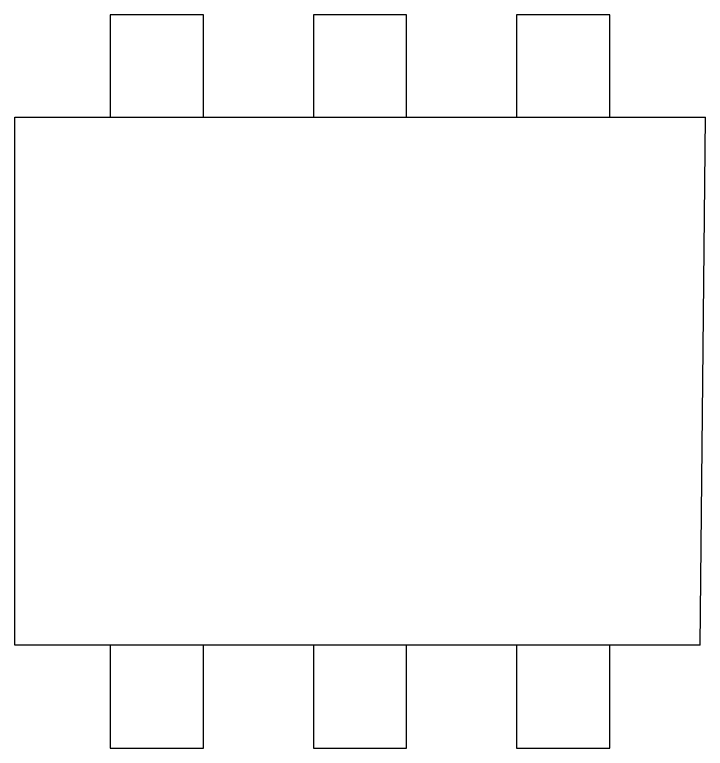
# Model space of a CAD drawing. Header units: millimetres. Extents: x 563 to 681, y 173 to 284.
# Drawn here: x 610.835 to 612.535, y 185.391 to 187.197 of the extents above; entities that cross this region are included whole.
import ezdxf

# ---------------------------------------------------------------- set-up
doc = ezdxf.new("R2010")
doc.units = ezdxf.units.MM
doc.header["$LTSCALE"] = 30.734
doc.layers.get('0').update_dxf_attribs({"linetype": 'CONTINUOUS'})

msp = doc.modelspace()

# ---------------------------------------------------------------- linework, layer by layer
at = {"linetype": 'Continuous'}
for p, q in [((611.0707, 187.1974), (611.0707, 186.9454)), ((611.3001, 187.1974), (611.0707, 187.1974)), ((611.3001, 186.9454), (611.3001, 187.1974)), ((611.5707, 187.1974), (611.5707, 186.9454)), ((611.8001, 187.1974), (611.5707, 187.1974)), ((611.8001, 186.9454), (611.8001, 187.1974)), ((612.0707, 187.1974), (612.0707, 186.9454)), ((612.3001, 187.1974), (612.0707, 187.1974)), ((612.3001, 186.9454), (612.3001, 187.1974)), ((610.8355, 185.6454), (610.8355, 186.9454)), ((610.8355, 186.9454), (612.5355, 186.9454)), ((612.5231, 185.6454), (612.5355, 186.9454)), ((612.5231, 185.6454), (610.8355, 185.6454)), ((611.0707, 185.6454), (611.0707, 185.3911)), ((611.3001, 185.3911), (611.3001, 185.6454)), ((611.5707, 185.6454), (611.5707, 185.3911)), ((611.8001, 185.3911), (611.8001, 185.6454)), ((612.0707, 185.6454), (612.0707, 185.3911)), ((612.3001, 185.3911), (612.3001, 185.6454)), ((611.0707, 185.3911), (611.3001, 185.3911)), ((611.5707, 185.3911), (611.8001, 185.3911)), ((612.0707, 185.3911), (612.3001, 185.3911))]:
    msp.add_line(p, q, dxfattribs=at)

doc.saveas('drawing.dxf')
